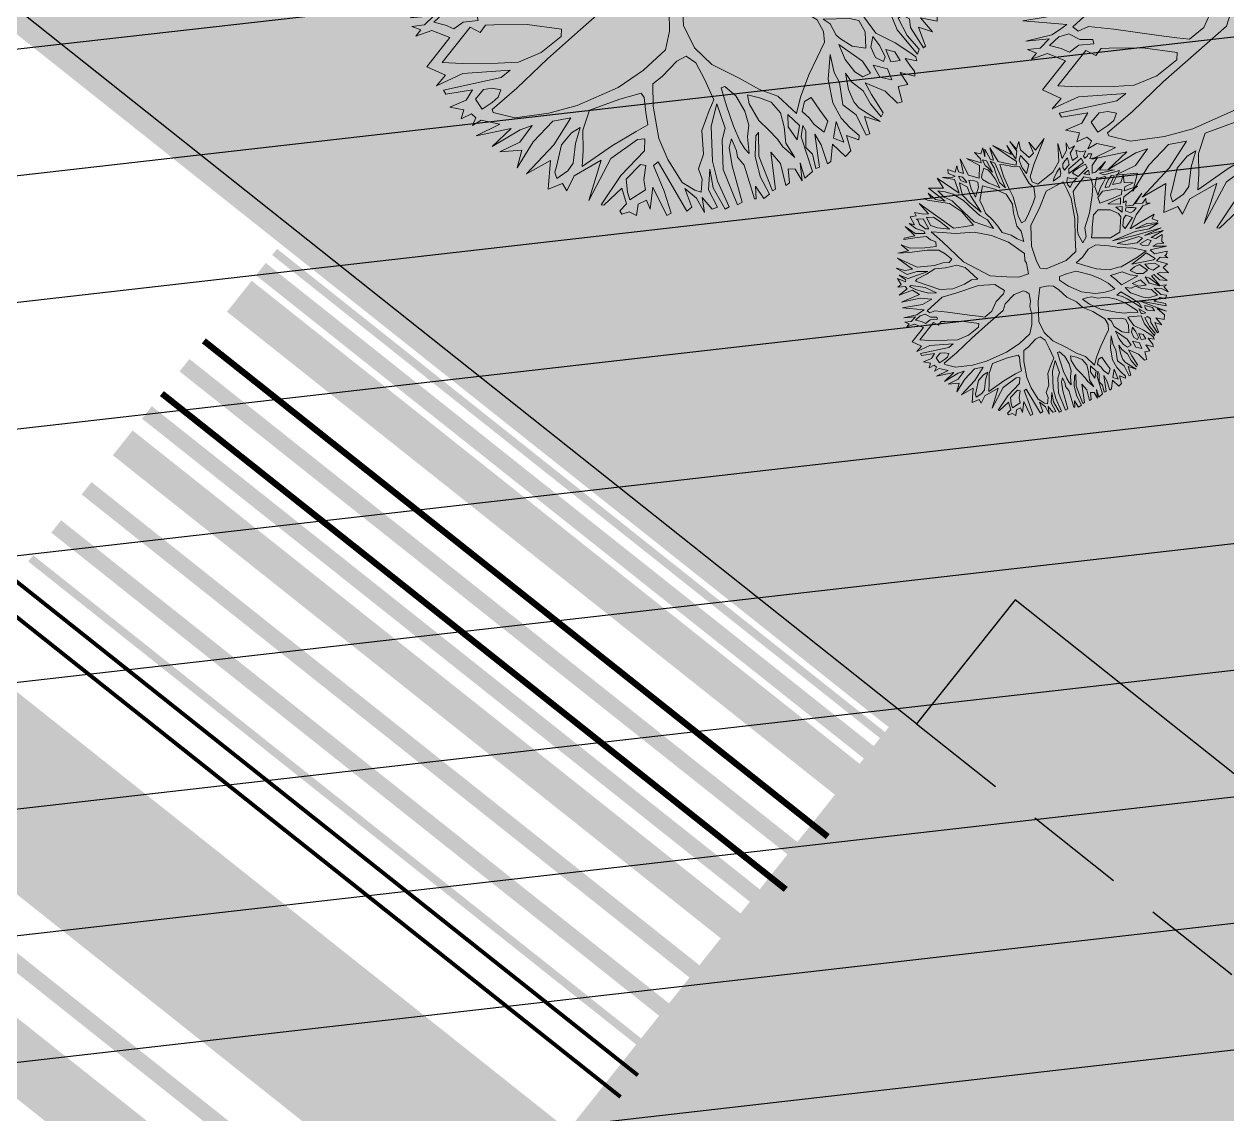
# Model space of a CAD drawing. Header units: metres. Extents: x -664657 to -643449, y -1076720 to -1062383.
# Drawn here: x -655979.08 to -655963.91, y -1069517.37 to -1069503.62 of the extents above; entities that cross this region are included whole.
import ezdxf

# ---------------------------------------------------------------- set-up
doc = ezdxf.new("R2010")
doc.units = ezdxf.units.M
doc.header["$LTSCALE"] = 0.1
doc.linetypes.add('DASHED', pattern=[19.05, 12.7, -6.35])
doc.layers.get('0').update_dxf_attribs({"color": 8, "lineweight": 9})
for name, color, linetype in [('AA_THER_srafy', 52, 'Continuous'), ('AA_THER_SRAFY KATASTR', 14, 'Continuous'), ('AA_THER_ZELEŇ', 53, 'Continuous'), ('AA_THER_čárkovaná', 5, 'DASHED'), ('silnice-šrafa', 253, 'Continuous'), ('Vlastníci', 20, 'Continuous'), ('zeleň-šrafa', 63, 'Continuous')]:
    doc.layers.add(name, color=color, linetype=linetype)
doc.layers.add('AA_THER_STAFAZ', color=252, linetype='Continuous', lineweight=0)

# ---------------------------------------------------------------- blocks, each defined once
blk = doc.blocks.new('A$C0C461CEA')
for p, q in [((0.3025, 0.7347), (0.3349, 0.855)), ((0.3349, 0.855), (0.3322, 0.7055)), ((0.4478, 0.7319), (0.3814, 0.832)), ((0.3814, 0.832), (0.4728, 0.7447)), ((0.4827, 0.7766), (0.4635, 0.8454)), ((0.4635, 0.8454), (0.5034, 0.8122)), ((0.5034, 0.8122), (0.5408, 0.8486)), ((0.5408, 0.8486), (0.5229, 0.7746)), ((0.5229, 0.7746), (0.5518, 0.8295)), ((0.5518, 0.8295), (0.5504, 0.7329)), ((0.1012, 0.7057), (0.0942, 0.804)), ((0.0942, 0.804), (0.1945, 0.61)), ((0.2144, 0.7254), (0.134, 0.7876)), ((0.134, 0.7876), (0.2123, 0.7506)), ((0.1909, 0.7948), (0.205, 0.8261)), ((0.231, 0.749), (0.1909, 0.7948)), ((0.205, 0.8261), (0.2475, 0.7785)), ((0.2475, 0.7785), (0.2831, 0.8185)), ((0.2831, 0.8185), (0.2728, 0.7662)), ((0.5715, 0.7163), (0.5915, 0.8197)), ((0.5915, 0.8197), (0.5994, 0.6895)), ((0.7321, 0.6194), (0.6233, 0.8242)), ((0.6233, 0.8242), (0.7212, 0.6907)), ((0.7734, 0.6912), (0.7622, 0.7895)), ((0.7622, 0.7895), (0.7798, 0.7081)), ((0.0625, 0.6063), (-0.0086, 0.7652)), ((-0.0086, 0.7652), (0.1012, 0.7057)), ((0.2123, 0.7506), (0.231, 0.749)), ((0.2563, 0.7342), (0.2799, 0.7134)), ((0.2567, 0.6946), (0.2563, 0.7342)), ((0.2728, 0.7662), (0.3025, 0.7347)), ((0.3982, 0.6414), (0.4478, 0.7319)), ((0.4728, 0.7447), (0.4827, 0.7766)), ((0.49, 0.7113), (0.4913, 0.7617)), ((0.4913, 0.7617), (0.5191, 0.7392)), ((0.5191, 0.7392), (0.5177, 0.6341)), ((0.5504, 0.7329), (0.5715, 0.7163)), ((0.7212, 0.6907), (0.7246, 0.7724)), ((0.7246, 0.7724), (0.7385, 0.6381)), ((0.7816, 0.7099), (0.8256, 0.7548)), ((0.8256, 0.7548), (0.807, 0.6874)), ((-0.1076, 0.5794), (-0.1357, 0.6884)), ((-0.1357, 0.6884), (-0.031, 0.4794)), ((-0.0624, 0.6807), (-0.0837, 0.7099)), ((-0.0837, 0.7099), (-0.0246, 0.6811)), ((-0.0246, 0.6811), (-0.0293, 0.7296)), ((-0.0293, 0.7296), (-0.001, 0.6561)), ((0.0489, 0.7094), (0.0997, 0.6739)), ((0.0706, 0.64), (0.0489, 0.7094)), ((0.1945, 0.61), (0.2144, 0.7254)), ((0.226, 0.6439), (0.2358, 0.6836)), ((0.2358, 0.6836), (0.2784, 0.6252)), ((0.2719, 0.6756), (0.2567, 0.6946)), ((0.2799, 0.7134), (0.2905, 0.6781)), ((0.3322, 0.7055), (0.3982, 0.6414)), ((0.4709, 0.6967), (0.4376, 0.6628)), ((0.4818, 0.6818), (0.4709, 0.6967)), ((0.5046, 0.682), (0.49, 0.7113)), ((0.5445, 0.7226), (0.5676, 0.6892)), ((0.5469, 0.6596), (0.5445, 0.7226)), ((0.5676, 0.6892), (0.5624, 0.6094)), ((0.5994, 0.6895), (0.6563, 0.6415)), ((0.7385, 0.6381), (0.7734, 0.6912)), ((0.7798, 0.7081), (0.7816, 0.7099)), ((0.807, 0.6874), (0.8397, 0.5995)), ((0.8882, 0.6125), (0.8974, 0.7111)), ((0.8974, 0.7111), (0.915, 0.6272)), ((-0.2045, 0.6103), (-0.2048, 0.6415)), ((-0.2048, 0.6415), (-0.1432, 0.5959)), ((0.0857, 0.5729), (-0.0624, 0.6807)), ((-0.001, 0.6561), (0.0625, 0.6063)), ((0.115, 0.5798), (0.0706, 0.64)), ((0.0997, 0.6739), (0.1481, 0.6263)), ((0.2116, 0.5808), (0.226, 0.6439)), ((0.2907, 0.6571), (0.2719, 0.6756)), ((0.2905, 0.6781), (0.2907, 0.6571)), ((0.2979, 0.5942), (0.3158, 0.6676)), ((0.3158, 0.6676), (0.3538, 0.6409)), ((0.3538, 0.6409), (0.3733, 0.6177)), ((0.4193, 0.6392), (0.4171, 0.6182)), ((0.4376, 0.6628), (0.4193, 0.6392)), ((0.4922, 0.6693), (0.4818, 0.6818)), ((0.5033, 0.634), (0.4922, 0.6693)), ((0.5177, 0.6341), (0.5046, 0.682)), ((0.5388, 0.6217), (0.5469, 0.6596)), ((0.5997, 0.6601), (0.5814, 0.5634)), ((0.6292, 0.6436), (0.5997, 0.6601)), ((0.6988, 0.5873), (0.6292, 0.6436)), ((0.6563, 0.6415), (0.7155, 0.5941)), ((0.7846, 0.6469), (0.7555, 0.6173)), ((0.8108, 0.5488), (0.7846, 0.6469)), ((1.0237, 0.6787), (0.847, 0.5299)), ((0.915, 0.6272), (1.0237, 0.6787)), ((-0.2502, 0.5529), (-0.2509, 0.6267)), ((-0.2509, 0.6267), (-0.2045, 0.6103)), ((-0.2145, 0.5868), (-0.1639, 0.5621)), ((-0.2083, 0.5701), (-0.2145, 0.5868)), ((-0.1432, 0.5959), (-0.1076, 0.5794)), ((0.1481, 0.6263), (0.1976, 0.5404)), ((0.2784, 0.6252), (0.2666, 0.5435)), ((0.2986, 0.5186), (0.2979, 0.5942)), ((0.3733, 0.6177), (0.3586, 0.578)), ((0.4171, 0.6182), (0.4494, 0.5681)), ((0.5123, 0.5753), (0.5033, 0.634)), ((0.5295, 0.531), (0.5388, 0.6217)), ((0.5624, 0.6094), (0.5511, 0.4706)), ((0.735, 0.5691), (0.6988, 0.5873)), ((0.7155, 0.5941), (0.7321, 0.6194)), ((0.7555, 0.6173), (0.7496, 0.55)), ((0.8397, 0.5995), (0.8882, 0.6125)), ((1.0385, 0.4544), (1.1026, 0.5894)), ((1.1026, 0.5894), (1.0744, 0.4649)), ((-0.2914, 0.4726), (-0.326, 0.5773)), ((-0.326, 0.5773), (-0.279, 0.4878)), ((-0.2559, 0.5216), (-0.2841, 0.5819)), ((-0.2841, 0.5819), (-0.2502, 0.5529)), ((-0.2122, 0.5364), (-0.2083, 0.5701)), ((-0.1639, 0.5621), (-0.163, 0.4697)), ((-0.1345, 0.5624), (-0.1379, 0.4867)), ((-0.1115, 0.544), (-0.1345, 0.5624)), ((-0.0838, 0.5359), (-0.1115, 0.544)), ((0.1413, 0.4667), (0.0857, 0.5729)), ((0.154, 0.4584), (0.115, 0.5798)), ((0.1976, 0.5404), (0.234, 0.4382)), ((0.2358, 0.4988), (0.2116, 0.5808)), ((0.2666, 0.5435), (0.2807, 0.3882)), ((0.3586, 0.578), (0.2986, 0.5186)), ((0.3923, 0.5717), (0.3176, 0.4768)), ((0.4686, 0.501), (0.3923, 0.5717)), ((0.4494, 0.5681), (0.4918, 0.5181)), ((0.5107, 0.4913), (0.5123, 0.5753)), ((0.5814, 0.5634), (0.5741, 0.4559)), ((0.7356, 0.5019), (0.735, 0.5691)), ((0.7496, 0.55), (0.7585, 0.4937)), ((0.7585, 0.4937), (0.8108, 0.5488)), ((1.137, 0.5058), (1.1659, 0.5624)), ((1.1659, 0.5624), (1.164, 0.5078)), ((-0.3858, 0.4867), (-0.3775, 0.497)), ((-0.3775, 0.497), (-0.2914, 0.4726)), ((-0.279, 0.4878), (-0.209, 0.4482)), ((-0.2074, 0.4717), (-0.2559, 0.5216)), ((-0.1865, 0.4803), (-0.2122, 0.5364)), ((-0.0496, 0.4708), (-0.0838, 0.5359)), ((0.2807, 0.3882), (0.2358, 0.4988)), ((0.5324, 0.4219), (0.4686, 0.501)), ((0.4918, 0.5181), (0.5107, 0.4913)), ((0.5511, 0.4706), (0.5295, 0.531)), ((0.7383, 0.4095), (0.7356, 0.5019)), ((0.847, 0.5299), (0.7715, 0.4536)), ((1.0744, 0.4649), (1.137, 0.5058)), ((1.2126, 0.5083), (1.1542, 0.4723)), ((1.164, 0.5078), (1.2126, 0.5083)), ((-0.3938, 0.3876), (-0.4239, 0.4587)), ((-0.4239, 0.4587), (-0.3723, 0.3986)), ((-0.2804, 0.4517), (-0.3858, 0.4867)), ((-0.2087, 0.4212), (-0.2804, 0.4517)), ((-0.209, 0.4482), (-0.2074, 0.4717)), ((-0.163, 0.4697), (-0.1865, 0.4803)), ((-0.1379, 0.4867), (-0.0955, 0.4433)), ((-0.0955, 0.4433), (-0.0133, 0.3853)), ((-0.0133, 0.3853), (-0.0496, 0.4708)), ((-0.031, 0.4794), (0.0185, 0.379)), ((0.1745, 0.3218), (0.1413, 0.4667)), ((0.1929, 0.3453), (0.154, 0.4584)), ((0.3176, 0.4768), (0.314, 0.4137)), ((0.5741, 0.4559), (0.5707, 0.3742)), ((0.7715, 0.4536), (0.7677, 0.4098)), ((0.955, 0.4008), (1.0385, 0.4544)), ((1.1166, 0.4468), (1.0849, 0.438)), ((1.1021, 0.3938), (1.1166, 0.4468)), ((1.1542, 0.4723), (1.1422, 0.4092)), ((1.1925, 0.4157), (1.2064, 0.4704)), ((1.2064, 0.4704), (1.2319, 0.4413)), ((1.2319, 0.4413), (1.2764, 0.4291)), ((-0.3936, 0.3708), (-0.4822, 0.412)), ((-0.4822, 0.412), (-0.3938, 0.3876)), ((-0.3723, 0.3986), (-0.265, 0.3469)), ((-0.1939, 0.3812), (-0.2087, 0.4212)), ((-0.1566, 0.4361), (-0.1135, 0.3214)), ((-0.0806, 0.3907), (-0.1566, 0.4361)), ((0.0124, 0.3328), (-0.0806, 0.3907)), ((0.234, 0.4382), (0.2581, 0.367)), ((0.314, 0.4137), (0.3085, 0.3633)), ((0.5399, 0.3235), (0.5324, 0.4219)), ((0.7598, 0.3635), (0.7383, 0.4095)), ((0.7677, 0.4098), (0.7999, 0.3699)), ((0.7999, 0.3699), (0.955, 0.4008)), ((1.0222, 0.4038), (0.9828, 0.3842)), ((1.0083, 0.3593), (1.0222, 0.4038)), ((1.0599, 0.421), (1.0457, 0.3957)), ((1.0457, 0.3957), (1.046, 0.3705)), ((1.046, 0.3705), (1.1021, 0.3938)), ((1.0849, 0.438), (1.0599, 0.421)), ((1.1422, 0.4092), (1.1925, 0.4157)), ((1.2156, 0.3931), (1.1509, 0.3775)), ((1.2159, 0.3529), (1.2156, 0.3931)), ((1.2764, 0.4291), (1.2389, 0.3993)), ((1.2389, 0.3993), (1.2391, 0.3783)), ((1.2661, 0.3828), (1.2809, 0.398)), ((1.2809, 0.398), (1.3081, 0.3832)), ((-0.4361, 0.2384), (-0.5029, 0.3764)), ((-0.5029, 0.3764), (-0.3965, 0.2346)), ((-0.2563, 0.32), (-0.3936, 0.3708)), ((-0.265, 0.3469), (-0.1764, 0.3123)), ((-0.1618, 0.3461), (-0.1939, 0.3812)), ((-0.1764, 0.3123), (-0.1618, 0.3461)), ((0.0185, 0.379), (0.0962, 0.3486)), ((0.0962, 0.3486), (0.1745, 0.3218)), ((0.2396, 0.2954), (0.1929, 0.3453)), ((0.2581, 0.367), (0.2965, 0.3085)), ((0.3085, 0.3633), (0.3345, 0.2855)), ((0.5707, 0.3742), (0.5505, 0.2834)), ((0.7311, 0.2894), (0.7598, 0.3635)), ((0.9429, 0.3545), (0.9221, 0.3356)), ((0.9221, 0.3356), (0.9916, 0.3423)), ((0.9828, 0.3842), (0.9429, 0.3545)), ((0.9916, 0.3423), (1.0083, 0.3593)), ((1.0838, 0.3642), (1.065, 0.3286)), ((1.065, 0.3286), (1.2159, 0.3529)), ((1.1509, 0.3775), (1.0838, 0.3642)), ((1.2391, 0.3783), (1.2661, 0.3828)), ((1.3081, 0.3832), (1.2747, 0.3577)), ((1.2747, 0.3577), (1.3361, 0.3355)), ((-0.4948, 0.221), (-0.5502, 0.3087)), ((-0.5502, 0.3087), (-0.4951, 0.2564)), ((-0.1737, 0.2746), (-0.2563, 0.32)), ((-0.1135, 0.3214), (-0.0399, 0.0946)), ((0.154, 0.2694), (0.0124, 0.3328)), ((0.3075, 0.2222), (0.2396, 0.2954)), ((0.2965, 0.3085), (0.3075, 0.2222)), ((0.513, 0.2579), (0.5399, 0.3235)), ((1.04, 0.305), (1.0192, 0.2796)), ((1.0654, 0.28), (1.04, 0.305)), ((1.1154, 0.3267), (1.0945, 0.3181)), ((1.0945, 0.3181), (1.1225, 0.2722)), ((1.1573, 0.3337), (1.1154, 0.3267)), ((1.1225, 0.2722), (1.2206, 0.3026)), ((1.2227, 0.332), (1.1573, 0.3337)), ((1.2206, 0.3026), (1.2227, 0.332)), ((1.2651, 0.2988), (1.2362, 0.2421)), ((1.3361, 0.3355), (1.2651, 0.2988)), ((-0.5263, 0.1871), (-0.5562, 0.2474)), ((-0.5562, 0.2474), (-0.5053, 0.1873)), ((-0.4951, 0.2564), (-0.4361, 0.2384)), ((-0.142, 0.2245), (-0.1737, 0.2746)), ((0.2659, 0.178), (0.154, 0.2694)), ((0.3345, 0.2855), (0.3477, 0.2208)), ((0.4846, 0.1484), (0.513, 0.2579)), ((0.5505, 0.2834), (0.5344, 0.2185)), ((0.6186, 0.1917), (0.6936, 0.2554)), ((0.6936, 0.2554), (0.7311, 0.2894)), ((0.8343, 0.2886), (0.726, 0.1969)), ((0.9921, 0.2901), (0.8343, 0.2886)), ((0.9904, 0.2187), (0.9921, 0.2901)), ((1.0192, 0.2796), (1.0135, 0.2501)), ((1.0135, 0.2501), (1.0222, 0.2232)), ((1.0222, 0.2232), (1.0573, 0.2506)), ((1.1606, 0.2474), (1.0537, 0.1959)), ((1.0573, 0.2506), (1.11, 0.2661)), ((1.11, 0.2661), (1.0654, 0.28)), ((1.2071, 0.21), (1.1606, 0.2474)), ((1.2209, 0.2774), (1.173, 0.2685)), ((1.173, 0.2685), (1.2086, 0.2394)), ((1.2086, 0.2394), (1.2209, 0.2774)), ((1.2633, 0.2358), (1.3787, 0.2747)), ((1.3787, 0.2747), (1.3011, 0.2361)), ((-0.5765, 0.1716), (-0.5831, 0.2286)), ((-0.5831, 0.2286), (-0.5363, 0.1744)), ((-0.4148, 0.205), (-0.4948, 0.221)), ((-0.3346, 0.1632), (-0.4148, 0.205)), ((-0.3965, 0.2346), (-0.2634, 0.1813)), ((-0.1137, 0.1593), (-0.142, 0.2245)), ((0.3477, 0.2208), (0.3543, 0.1597)), ((0.5344, 0.2185), (0.5332, 0.1548)), ((0.726, 0.1969), (0.5883, 0.099)), ((0.9852, 0.1382), (0.9904, 0.2187)), ((1.0537, 0.1959), (1.0286, 0.1813)), ((1.1927, 0.1511), (1.2071, 0.21)), ((1.2362, 0.2421), (1.2633, 0.2358)), ((1.4109, 0.1802), (1.2887, 0.2132)), ((1.2887, 0.2132), (1.3166, 0.1841)), ((1.3011, 0.2361), (1.4109, 0.1802)), ((-0.6119, 0.1653), (-0.5765, 0.1716)), ((-0.557, 0.1424), (-0.6119, 0.1653)), ((-0.5363, 0.1744), (-0.5263, 0.1871)), ((-0.5053, 0.1873), (-0.3346, 0.1632)), ((-0.4437, 0.1495), (-0.4604, 0.141)), ((-0.3531, 0.1486), (-0.4437, 0.1495)), ((-0.2733, 0.1554), (-0.3531, 0.1486)), ((-0.1914, 0.1208), (-0.2733, 0.1554)), ((-0.2634, 0.1813), (-0.1936, 0.167)), ((-0.1936, 0.167), (-0.1454, 0.1464)), ((-0.1454, 0.1464), (-0.1137, 0.1593)), ((0.3636, 0.065), (0.2659, 0.178)), ((0.3543, 0.1597), (0.4095, 0.1032)), ((0.4978, 0.0957), (0.4846, 0.1484)), ((0.5332, 0.1548), (0.5668, 0.1534)), ((0.5668, 0.1534), (0.6186, 0.1917)), ((1.0286, 0.1813), (0.99, 0.0777)), ((1.1496, 0.081), (1.1927, 0.1511)), ((1.2493, 0.1936), (1.2013, 0.1319)), ((1.268, 0.1788), (1.2493, 0.1936)), ((1.3143, 0.169), (1.268, 0.1788)), ((1.2769, 0.1285), (1.3187, 0.1583)), ((1.3187, 0.1583), (1.3143, 0.169)), ((1.3166, 0.1841), (1.4429, 0.1553)), ((1.3674, 0.1486), (1.3273, 0.1314)), ((1.4429, 0.1553), (1.3404, 0.0811)), ((1.3843, 0.1379), (1.3674, 0.1486)), ((-0.6346, 0.1014), (-0.5508, 0.1173)), ((-0.5187, 0.0858), (-0.6346, 0.1014)), ((-0.5508, 0.1173), (-0.557, 0.1424)), ((-0.5089, 0.1261), (-0.5257, 0.1259)), ((-0.5257, 0.1259), (-0.4916, 0.08)), ((-0.4158, 0.0574), (-0.5089, 0.1261)), ((-0.4604, 0.141), (-0.3179, -0.0131)), ((-0.0987, 0.0965), (-0.1914, 0.1208)), ((0.4095, 0.1032), (0.4394, 0.0531)), ((0.5883, 0.099), (0.5142, -0.053)), ((0.934, -0.0237), (0.9852, 0.1382)), ((1.2014, 0.1175), (1.1918, 0.0604)), ((1.1918, 0.0604), (1.2418, 0.1053)), ((1.2013, 0.1319), (1.2014, 0.1175)), ((1.2418, 0.1053), (1.2769, 0.1285)), ((1.2939, 0.1076), (1.2755, 0.0865)), ((1.3273, 0.1314), (1.2939, 0.1076)), ((1.305, 0.0765), (1.3843, 0.1379)), ((1.406, 0.0607), (1.4535, 0.1092)), ((1.4535, 0.1092), (1.4313, 0.0502)), ((-0.4845, 0.0297), (-0.5187, 0.0858)), ((-0.4916, 0.08), (-0.4534, 0.0384)), ((-0.3538, -0.026), (-0.4158, 0.0574)), ((-0.0496, 0.0483), (-0.0987, 0.0965)), ((-0.0399, 0.0946), (0.1007, -0.1098)), ((0.4347, -0.079), (0.3636, 0.065)), ((0.4394, 0.0531), (0.4758, 0.0097)), ((0.4758, 0.0097), (0.4978, 0.0957)), ((0.99, 0.0777), (0.9657, -0.0174)), ((1.0643, -0.035), (1.1496, 0.081)), ((1.2421, 0.0717), (1.1836, 0.0436)), ((1.2969, 0.0513), (1.2421, 0.0717)), ((1.2755, 0.0865), (1.305, 0.0765)), ((1.3474, 0.0368), (1.2969, 0.0513)), ((1.3404, 0.0811), (1.406, 0.0607)), ((1.4313, 0.0502), (1.4947, 0.013)), ((-0.4926, -0.0022), (-0.6442, 0.0407)), ((-0.6442, 0.0407), (-0.4845, 0.0297)), ((-0.4534, 0.0384), (-0.411, 0.0028)), ((-0.411, 0.0028), (-0.3538, -0.026)), ((-0.0003, -0.0856), (-0.0496, 0.0483)), ((1.1836, 0.0436), (1.1756, -0.0069)), ((1.3855, 0.0059), (1.3474, 0.0368)), ((1.3667, -0.0261), (1.3855, 0.0059)), ((1.4208, 0.0165), (1.3983, -0.0108)), ((1.4947, 0.013), (1.4208, 0.0165)), ((-0.5084, -0.1007), (-0.6588, -0.0038)), ((-0.6588, -0.0038), (-0.5005, -0.0569)), ((-0.4123, -0.0536), (-0.4926, -0.0022)), ((-0.3179, -0.0131), (-0.2208, -0.0601)), ((0.8639, -0.1588), (0.934, -0.0237)), ((0.9657, -0.0174), (0.9079, -0.1187)), ((0.9728, -0.1265), (1.0643, -0.035)), ((1.1382, -0.0469), (1.0838, -0.0666)), ((1.2245, -0.0947), (1.1382, -0.0469)), ((1.1756, -0.0069), (1.2766, -0.0203)), ((1.2306, -0.04), (1.3211, -0.0913)), ((1.2894, -0.0412), (1.2306, -0.04)), ((1.2766, -0.0203), (1.3667, -0.0261)), ((1.3459, -0.0473), (1.2894, -0.0412)), ((1.3211, -0.0913), (1.3459, -0.0473)), ((1.5137, -0.0288), (1.3735, -0.053)), ((1.3983, -0.0108), (1.5137, -0.0288)), ((-0.5989, -0.1184), (-0.6875, -0.0815)), ((-0.6875, -0.0815), (-0.5822, -0.1081)), ((-0.5005, -0.0569), (-0.4123, -0.0536)), ((-0.3298, -0.078), (-0.4915, -0.1198)), ((-0.2078, -0.1044), (-0.3298, -0.078)), ((-0.2208, -0.0601), (-0.1181, -0.0717)), ((-0.1181, -0.0717), (-0.0509, -0.0669)), ((-0.0509, -0.0669), (-0.0003, -0.0856)), ((0.4118, -0.132), (0.4347, -0.079)), ((0.5142, -0.053), (0.4921, -0.1816)), ((1.0838, -0.0666), (1.0258, -0.1512)), ((1.2713, -0.153), (1.2245, -0.0947)), ((1.3237, -0.1165), (1.2773, -0.0959)), ((1.2773, -0.0959), (1.3031, -0.1569)), ((1.3735, -0.053), (1.3463, -0.0935)), ((1.3463, -0.0935), (1.3739, -0.0908)), ((1.3739, -0.0908), (1.3533, -0.1288)), ((1.4098, -0.1475), (1.5185, -0.0936)), ((1.5185, -0.0936), (1.4308, -0.1449)), ((-0.7011, -0.1572), (-0.6718, -0.1443)), ((-0.6718, -0.1443), (-0.6973, -0.1152)), ((-0.6973, -0.1152), (-0.6491, -0.1339)), ((-0.6491, -0.1339), (-0.5989, -0.1184)), ((-0.561, -0.1289), (-0.6113, -0.142)), ((-0.6113, -0.142), (-0.5749, -0.1752)), ((-0.5822, -0.1081), (-0.5444, -0.1053)), ((-0.5189, -0.1369), (-0.561, -0.1289)), ((-0.5444, -0.1053), (-0.5084, -0.1007)), ((-0.4909, -0.1786), (-0.5189, -0.1369)), ((-0.4915, -0.1198), (-0.481, -0.1449)), ((-0.481, -0.1449), (-0.4348, -0.1486)), ((-0.0227, -0.1338), (-0.2078, -0.1044)), ((0.1015, -0.1896), (-0.0227, -0.1338)), ((0.1007, -0.1098), (0.2148, -0.1801)), ((0.412, -0.1572), (0.4118, -0.132)), ((0.9079, -0.1187), (0.8974, -0.1501)), ((0.9465, -0.1982), (0.9728, -0.1265)), ((1.3031, -0.1569), (1.3237, -0.1165)), ((1.3468, -0.1397), (1.3326, -0.1608)), ((1.3678, -0.1479), (1.3468, -0.1397)), ((1.3533, -0.1288), (1.4098, -0.1475)), ((1.4308, -0.1449), (1.4857, -0.1695)), ((-0.6338, -0.1674), (-0.7011, -0.1572)), ((-0.5828, -0.2275), (-0.6338, -0.1674)), ((-0.5749, -0.1752), (-0.5518, -0.2044)), ((-0.4444, -0.2033), (-0.4909, -0.1786)), ((-0.4348, -0.1486), (-0.3496, -0.2066)), ((0.1467, -0.2708), (0.1015, -0.1896)), ((0.2148, -0.1801), (0.3017, -0.2297)), ((0.3858, -0.2414), (0.412, -0.1572)), ((0.4921, -0.1816), (0.4927, -0.2464)), ((0.8145, -0.2625), (0.8639, -0.1588)), ((0.8974, -0.1501), (0.9006, -0.228)), ((1.0094, -0.1868), (0.9803, -0.2249)), ((1.0258, -0.1512), (1.0094, -0.1868)), ((1.2078, -0.294), (1.2758, -0.1866)), ((1.2758, -0.1866), (1.2713, -0.153)), ((1.3179, -0.1922), (1.2869, -0.2117)), ((1.3561, -0.2362), (1.3179, -0.1922)), ((1.3326, -0.1608), (1.3599, -0.1942)), ((1.3599, -0.1942), (1.3893, -0.1939)), ((1.3998, -0.1662), (1.3678, -0.1479)), ((1.3893, -0.1939), (1.4209, -0.1786)), ((1.4757, -0.1906), (1.3938, -0.2292)), ((1.4209, -0.1786), (1.3998, -0.1662)), ((1.5406, -0.2008), (1.4757, -0.1906)), ((1.4857, -0.1695), (1.5275, -0.1481)), ((1.5275, -0.1481), (1.511, -0.1843)), ((1.511, -0.1843), (1.5406, -0.2008)), ((-0.7209, -0.2876), (-0.5828, -0.2275)), ((-0.4904, -0.229), (-0.6577, -0.302)), ((-0.5518, -0.2044), (-0.5057, -0.1973)), ((-0.5057, -0.1973), (-0.4485, -0.2202)), ((-0.4648, -0.2665), (-0.4904, -0.229)), ((-0.4485, -0.2202), (-0.4444, -0.2033)), ((-0.3496, -0.2066), (-0.1997, -0.3144)), ((0.3017, -0.2297), (0.3858, -0.2414)), ((0.9006, -0.228), (0.9465, -0.1982)), ((0.9803, -0.2249), (1.1197, -0.2973)), ((1.2869, -0.2117), (1.2555, -0.26)), ((1.2624, -0.2875), (1.3561, -0.2362)), ((1.3938, -0.2292), (1.298, -0.3082)), ((-0.6698, -0.3543), (-0.7209, -0.2876)), ((-0.4314, -0.2512), (-0.4648, -0.2665)), ((-0.4018, -0.2659), (-0.4314, -0.2512)), ((-0.2812, -0.3278), (-0.4018, -0.2659)), ((0.0463, -0.318), (0.1277, -0.2902)), ((0.1277, -0.2902), (0.1467, -0.2708)), ((0.4927, -0.2464), (0.5332, -0.2736)), ((0.5332, -0.2736), (0.7097, -0.2905)), ((0.7097, -0.2905), (0.8145, -0.2625)), ((0.9138, -0.2951), (0.987, -0.292)), ((0.987, -0.292), (1.0758, -0.3499)), ((1.2555, -0.26), (1.2624, -0.2875)), ((-0.6577, -0.302), (-0.5883, -0.3434)), ((-0.167, -0.4107), (-0.2812, -0.3278)), ((-0.1997, -0.3144), (-0.1405, -0.3576)), ((-0.0246, -0.3715), (0.0463, -0.318)), ((0.2019, -0.3375), (0.1015, -0.3702)), ((0.2837, -0.3475), (0.2019, -0.3375)), ((0.7733, -0.3469), (0.8463, -0.3294)), ((0.8463, -0.3294), (0.9138, -0.2951)), ((1.1197, -0.2973), (1.2078, -0.294)), ((1.3218, -0.3457), (1.1218, -0.3285)), ((1.1218, -0.3285), (1.3137, -0.377)), ((1.298, -0.3082), (1.3885, -0.3007)), ((1.4393, -0.3338), (1.3342, -0.3288)), ((1.3342, -0.3288), (1.5213, -0.375)), ((1.3885, -0.3007), (1.5271, -0.2951)), ((1.5128, -0.3691), (1.4393, -0.3338)), ((1.5271, -0.2951), (1.4955, -0.3206)), ((1.4955, -0.3206), (1.5277, -0.3581)), ((-0.7224, -0.3741), (-0.6698, -0.3543)), ((-0.6047, -0.3813), (-0.7224, -0.3741)), ((-0.4293, -0.4594), (-0.6047, -0.3813)), ((-0.5883, -0.3434), (-0.4592, -0.4111)), ((-0.1405, -0.3576), (-0.0982, -0.3866)), ((-0.0982, -0.3866), (-0.0246, -0.3715)), ((0.1015, -0.3702), (0.0598, -0.4102)), ((0.3006, -0.3641), (0.2837, -0.3475)), ((0.2954, -0.4482), (0.3135, -0.3892)), ((0.3135, -0.3892), (0.3006, -0.3641)), ((0.4142, -0.3858), (0.348, -0.4812)), ((0.4816, -0.4043), (0.4142, -0.3858)), ((0.6014, -0.3822), (0.5867, -0.4075)), ((0.6603, -0.39), (0.6014, -0.3822)), ((0.7403, -0.406), (0.6603, -0.39)), ((0.8327, -0.4069), (0.7733, -0.3469)), ((1.0758, -0.3499), (1.1459, -0.4021)), ((1.1455, -0.3661), (1.3307, -0.3979)), ((1.2047, -0.4057), (1.1455, -0.3661)), ((1.3137, -0.377), (1.5259, -0.4212)), ((1.4355, -0.3824), (1.3218, -0.3457)), ((1.5213, -0.375), (1.4355, -0.3824)), ((1.5277, -0.3581), (1.5128, -0.3691)), ((-0.7051, -0.4219), (-0.7053, -0.4033)), ((-0.7053, -0.4033), (-0.4755, -0.4683)), ((-0.6016, -0.4569), (-0.7051, -0.4219)), ((-0.4592, -0.4111), (-0.3833, -0.4464)), ((-0.2842, -0.4556), (-0.1817, -0.436)), ((-0.1817, -0.436), (-0.167, -0.4107)), ((0.0598, -0.4102), (-0.0994, -0.4478)), ((0.5179, -0.4292), (0.4816, -0.4043)), ((0.5435, -0.4769), (0.5179, -0.4292)), ((0.5867, -0.4075), (0.6277, -0.4869)), ((0.7675, -0.431), (0.7403, -0.406)), ((0.8311, -0.4891), (0.7675, -0.431)), ((0.8963, -0.4693), (0.8327, -0.4069)), ((1.1459, -0.4021), (1.2473, -0.4617)), ((1.2933, -0.4384), (1.2047, -0.4057)), ((1.3495, -0.4229), (1.2933, -0.4384)), ((1.3307, -0.3979), (1.3495, -0.4229)), ((1.5259, -0.4212), (1.3746, -0.4124)), ((1.3746, -0.4124), (1.5304, -0.4487)), ((-0.6707, -0.5122), (-0.7148, -0.4766)), ((-0.7148, -0.4766), (-0.6433, -0.4825)), ((-0.6433, -0.4825), (-0.6016, -0.4569)), ((-0.5618, -0.4775), (-0.6078, -0.4966)), ((-0.5281, -0.4898), (-0.5618, -0.4775)), ((-0.4755, -0.4683), (-0.4293, -0.4594)), ((-0.3833, -0.4464), (-0.2842, -0.4556)), ((-0.0994, -0.4478), (-0.2736, -0.4891)), ((0.252, -0.5512), (0.2706, -0.4838)), ((0.2706, -0.4838), (0.2954, -0.4482)), ((0.348, -0.4812), (0.3091, -0.559)), ((0.5738, -0.5607), (0.5435, -0.4769)), ((0.6277, -0.4869), (0.6999, -0.5762)), ((0.9875, -0.5272), (0.8963, -0.4693)), ((1.2473, -0.4617), (1.3278, -0.5305)), ((1.3078, -0.4551), (1.3816, -0.4544)), ((1.323, -0.4777), (1.3078, -0.4551)), ((1.3671, -0.4983), (1.323, -0.4777)), ((1.4028, -0.4752), (1.3671, -0.4983)), ((1.3816, -0.4544), (1.4028, -0.4752)), ((1.5304, -0.4487), (1.4152, -0.4516)), ((1.4152, -0.4516), (1.4449, -0.4766)), ((1.4449, -0.4766), (1.5054, -0.4742)), ((1.5054, -0.4742), (1.4765, -0.5225)), ((-0.6974, -0.5394), (-0.6707, -0.5122)), ((-0.6078, -0.4966), (-0.6031, -0.5451)), ((-0.5546, -0.5404), (-0.5234, -0.5335)), ((-0.5002, -0.5123), (-0.5281, -0.4898)), ((-0.5234, -0.5335), (-0.5002, -0.5123)), ((-0.2736, -0.4891), (-0.4394, -0.5369)), ((0.8845, -0.5516), (0.8311, -0.4891)), ((1.0632, -0.5415), (0.9875, -0.5272)), ((1.3278, -0.5305), (1.2397, -0.5416)), ((1.4345, -0.5211), (1.3949, -0.5215)), ((1.3949, -0.5215), (1.492, -0.5751)), ((1.4851, -0.5434), (1.4345, -0.5211)), ((1.4765, -0.5225), (1.4851, -0.5434)), ((-0.6512, -0.5414), (-0.6974, -0.5394)), ((-0.6699, -0.5854), (-0.6426, -0.5641)), ((-0.628, -0.5832), (-0.6699, -0.5854)), ((-0.6426, -0.5641), (-0.6512, -0.5414)), ((-0.5687, -0.633), (-0.628, -0.5832)), ((-0.6031, -0.5451), (-0.5546, -0.5404)), ((-0.5693, -0.5658), (-0.571, -0.5784)), ((-0.571, -0.5784), (-0.5032, -0.6384)), ((-0.4394, -0.5369), (-0.5693, -0.5658)), ((0.2149, -0.623), (0.252, -0.5512)), ((0.3091, -0.559), (0.2762, -0.629)), ((0.6267, -0.6316), (0.5738, -0.5607)), ((0.6999, -0.5762), (0.793, -0.6425)), ((0.9272, -0.6184), (0.8845, -0.5516)), ((0.9729, -0.5718), (1.0721, -0.5894)), ((0.9968, -0.6219), (0.9729, -0.5718)), ((1.0843, -0.5497), (1.0632, -0.5415)), ((1.2397, -0.5416), (1.0843, -0.5497)), ((1.271, -0.5563), (1.1727, -0.5716)), ((1.1727, -0.5716), (1.3455, -0.6227)), ((1.3195, -0.545), (1.271, -0.5563)), ((1.3622, -0.6202), (1.3195, -0.545)), ((1.492, -0.5751), (1.3614, -0.5386)), ((1.3614, -0.5386), (1.3763, -0.5846)), ((1.3763, -0.5846), (1.4798, -0.613)), ((-0.5365, -0.6705), (-0.6755, -0.6298)), ((-0.6755, -0.6298), (-0.5687, -0.633)), ((0.1651, -0.6823), (0.2149, -0.623)), ((0.2762, -0.629), (0.273, -0.7298)), ((0.6483, -0.6967), (0.6267, -0.6316)), ((0.953, -0.683), (0.9272, -0.6184)), ((1.0184, -0.6805), (0.9968, -0.6219)), ((1.0721, -0.5894), (1.1188, -0.6418)), ((1.1353, -0.6098), (1.1814, -0.6009)), ((1.1694, -0.6581), (1.1353, -0.6098)), ((1.1814, -0.6009), (1.2277, -0.6029)), ((1.2277, -0.6029), (1.262, -0.674)), ((1.3392, -0.6522), (1.2656, -0.6211)), ((1.2656, -0.6211), (1.2787, -0.6696)), ((1.3455, -0.6227), (1.3622, -0.6202)), ((1.4043, -0.6306), (1.3642, -0.6412)), ((1.4569, -0.6637), (1.4043, -0.6306)), ((1.4798, -0.613), (1.4608, -0.6342)), ((-0.6394, -0.6985), (-0.5365, -0.6705)), ((-0.5032, -0.6384), (-0.3725, -0.6875)), ((0.0478, -0.7128), (0.1651, -0.6823)), ((0.6795, -0.6352), (0.7095, -0.698)), ((0.7234, -0.6414), (0.6795, -0.6352)), ((0.7553, -0.6537), (0.7234, -0.6414)), ((0.7934, -0.6869), (0.7553, -0.6537)), ((0.793, -0.6425), (0.8605, -0.6695)), ((0.8605, -0.6695), (0.9194, -0.6833)), ((1.0874, -0.6799), (1.0184, -0.6805)), ((1.1714, -0.679), (1.0874, -0.6799)), ((1.1188, -0.6418), (1.1714, -0.679)), ((1.2176, -0.6828), (1.1694, -0.6581)), ((1.262, -0.674), (1.2176, -0.6828)), ((1.2787, -0.6696), (1.3042, -0.6964)), ((1.3671, -0.6897), (1.3392, -0.6522)), ((1.3642, -0.6412), (1.4321, -0.7059)), ((1.4608, -0.6342), (1.444, -0.6362)), ((1.444, -0.6362), (1.4569, -0.6637)), ((-0.5069, -0.6912), (-0.6394, -0.6985)), ((-0.5317, -0.7353), (-0.4564, -0.6991)), ((-0.4564, -0.6991), (-0.5069, -0.6912)), ((-0.374, -0.7235), (-0.4834, -0.76)), ((-0.3023, -0.7456), (-0.374, -0.7235)), ((-0.3725, -0.6875), (-0.2564, -0.714)), ((-0.2564, -0.714), (-0.0757, -0.7266)), ((-0.0757, -0.7266), (0.0478, -0.7128)), ((0.273, -0.7298), (0.3033, -0.8237)), ((0.706, -0.7652), (0.6483, -0.6967)), ((0.7095, -0.698), (0.7709, -0.7754)), ((0.8609, -0.7133), (0.7934, -0.6869)), ((0.9226, -0.7655), (0.8609, -0.7133)), ((0.9194, -0.6833), (0.953, -0.683)), ((0.9433, -0.7377), (0.9871, -0.7289)), ((0.9871, -0.7289), (1.0255, -0.7957)), ((1.0331, -0.7158), (1.0529, -0.7744)), ((1.0778, -0.743), (1.0331, -0.7158)), ((1.0985, -0.7134), (1.1742, -0.7168)), ((1.1386, -0.7592), (1.0985, -0.7134)), ((1.1742, -0.7168), (1.1934, -0.7796)), ((1.2204, -0.7164), (1.2251, -0.7751)), ((1.2458, -0.7413), (1.2204, -0.7164)), ((1.2919, -0.7301), (1.2685, -0.7327)), ((1.3135, -0.7911), (1.2919, -0.7301)), ((1.3042, -0.6964), (1.3671, -0.6897)), ((1.4321, -0.7059), (1.386, -0.7148)), ((1.386, -0.7148), (1.4058, -0.7752)), ((-0.5398, -0.7671), (-0.6223, -0.7319)), ((-0.6223, -0.7319), (-0.5317, -0.7353)), ((-0.4834, -0.76), (-0.5896, -0.8222)), ((-0.5896, -0.8222), (-0.5398, -0.7671)), ((-0.4157, -0.8097), (-0.3023, -0.7456)), ((-0.2207, -0.7532), (-0.2831, -0.8126)), ((-0.0921, -0.7712), (-0.2207, -0.7532)), ((-0.0037, -0.7913), (-0.0921, -0.7712)), ((0.055, -0.7799), (0.0138, -0.8602)), ((0.103, -0.7711), (0.055, -0.7799)), ((0.1849, -0.7451), (0.103, -0.7711)), ((0.2269, -0.7447), (0.1849, -0.7451)), ((0.2501, -0.7864), (0.2269, -0.7447)), ((0.7657, -0.8636), (0.706, -0.7652)), ((0.7709, -0.7754), (0.8731, -0.8602)), ((0.9754, -0.8256), (0.9226, -0.7655)), ((0.979, -0.7691), (0.9433, -0.7377)), ((1.0046, -0.8043), (0.979, -0.7691)), ((1.0529, -0.7744), (1.1269, -0.8559)), ((1.1114, -0.7444), (1.0778, -0.743)), ((1.1514, -0.7861), (1.1114, -0.7444)), ((1.1934, -0.7796), (1.1386, -0.7592)), ((1.2251, -0.7751), (1.2887, -0.8351)), ((1.2691, -0.7915), (1.2458, -0.7413)), ((1.2685, -0.7327), (1.2929, -0.8333)), ((1.3508, -0.7403), (1.3214, -0.7364)), ((1.3214, -0.7364), (1.366, -0.826)), ((1.4058, -0.7752), (1.3508, -0.7403)), ((-0.5682, -0.8616), (-0.4157, -0.8097)), ((-0.388, -0.8245), (-0.4461, -0.8922)), ((-0.3294, -0.8005), (-0.388, -0.8245)), ((-0.335, -0.8467), (-0.2874, -0.7983)), ((-0.2874, -0.7983), (-0.3294, -0.8005)), ((-0.2831, -0.8126), (-0.322, -0.8868)), ((-0.0239, -0.8689), (-0.0017, -0.8123)), ((-0.0017, -0.8123), (-0.0037, -0.7913)), ((0.2491, -0.8621), (0.2501, -0.7864)), ((0.3033, -0.8237), (0.3757, -0.9238)), ((1.031, -0.9282), (0.9754, -0.8256)), ((1.0454, -0.8693), (1.0046, -0.8043)), ((1.0255, -0.7957), (1.0511, -0.8398)), ((1.2173, -0.8298), (1.1514, -0.7861)), ((1.2887, -0.8351), (1.2691, -0.7915)), ((1.366, -0.826), (1.3135, -0.7911)), ((-0.4573, -0.8587), (-0.5682, -0.8616)), ((-0.5193, -0.9578), (-0.4573, -0.8587)), ((-0.3811, -0.9126), (-0.335, -0.8467)), ((-0.0402, -0.9177), (-0.0239, -0.8689)), ((0.0138, -0.8602), (-0.027, -0.9866)), ((0.2433, -0.9527), (0.2491, -0.8621)), ((0.7663, -0.9182), (0.7657, -0.8636)), ((0.7886, -0.8736), (0.8839, -0.9213)), ((0.8039, -0.9029), (0.7886, -0.8736)), ((0.8731, -0.8602), (0.9323, -0.8998)), ((1.0754, -0.9254), (1.0454, -0.8693)), ((1.0511, -0.8398), (1.075, -0.8816)), ((1.2586, -1.0058), (1.085, -0.8647)), ((1.085, -0.8647), (1.2422, -1.0456)), ((1.1269, -0.8559), (1.1631, -0.8784)), ((1.2389, -0.8968), (1.2173, -0.8298)), ((1.2932, -0.8627), (1.2401, -0.8314)), ((1.2401, -0.8314), (1.2642, -0.9026)), ((1.2929, -0.8333), (1.3453, -0.8556)), ((1.3273, -0.9128), (1.2932, -0.8627)), ((1.3453, -0.8556), (1.3183, -0.8558)), ((1.3183, -0.8558), (1.3273, -0.9128)), ((-0.4628, -0.9092), (-0.4691, -0.9363)), ((-0.4461, -0.8922), (-0.4628, -0.9092)), ((-0.4146, -0.9297), (-0.3811, -0.9126)), ((-0.322, -0.8868), (-0.355, -0.9418)), ((-0.355, -0.9418), (-0.2064, -0.9235)), ((-0.2064, -0.9235), (-0.0948, -0.9182)), ((-0.0948, -0.9182), (-0.0402, -0.9177)), ((0.2917, -0.9247), (0.2774, -0.9986)), ((0.3085, -0.9269), (0.2917, -0.9247)), ((0.3757, -0.9238), (0.4269, -1.0031)), ((0.7499, -0.958), (0.7663, -0.9182)), ((0.8044, -0.9557), (0.8039, -0.9029)), ((0.8839, -0.9213), (0.9136, -0.9462)), ((0.9323, -0.8998), (0.9805, -0.9161)), ((0.9805, -0.9161), (1.0294, -0.9451)), ((1.0501, -0.9215), (1.0861, -0.9799)), ((1.0506, -0.9701), (1.0501, -0.9215)), ((1.075, -0.8816), (1.0754, -0.9254)), ((1.0983, -0.9402), (1.1065, -0.9209)), ((1.1065, -0.9209), (1.1556, -0.9648)), ((1.1631, -0.8784), (1.2389, -0.8968)), ((1.2494, -0.9219), (1.1888, -0.9243)), ((1.1888, -0.9243), (1.265, -0.9866)), ((1.2815, -0.9528), (1.2494, -0.9219)), ((1.2642, -0.9026), (1.3023, -0.9298)), ((-0.458, -0.9638), (-0.5193, -0.9578)), ((-0.4691, -0.9363), (-0.4146, -0.9297)), ((-0.4559, -0.9991), (-0.458, -0.9638)), ((-0.4017, -0.959), (-0.4559, -0.9991)), ((-0.2751, -0.9554), (-0.4017, -0.959)), ((-0.3963, -1.0748), (-0.2751, -0.9554)), ((-0.2372, -0.9676), (-0.3963, -1.0748)), ((-0.1053, -0.9495), (-0.2372, -0.9676)), ((-0.0776, -0.9619), (-0.1053, -0.9495)), ((-0.1024, -1.0041), (-0.0776, -0.9619)), ((0.2459, -0.9737), (0.1836, -1.0433)), ((0.2058, -0.9825), (0.2433, -0.9527)), ((0.2302, -1.0771), (0.2459, -0.9737)), ((0.33, -0.9813), (0.3085, -0.9269)), ((0.6932, -0.9987), (0.7499, -0.958)), ((0.813, -0.9766), (0.8044, -0.9557)), ((0.9136, -0.9462), (0.9141, -0.9984)), ((0.9495, -0.9416), (0.9387, -0.9417)), ((0.9387, -0.9417), (0.9503, -1.0232)), ((1.0399, -0.9804), (0.9495, -0.9416)), ((1.0294, -0.9451), (1.031, -0.9282)), ((1.0861, -0.9799), (1.0506, -0.9701)), ((1.1052, -0.9629), (1.0983, -0.9402)), ((1.1559, -0.996), (1.1052, -0.9629)), ((1.1556, -0.9648), (1.1559, -0.996)), ((1.3023, -0.9298), (1.2815, -0.9528)), ((-0.2346, -1.0474), (-0.1024, -1.0041)), ((-0.027, -0.9866), (-0.0345, -1.0796)), ((0.1416, -1.0395), (0.2058, -0.9825)), ((0.2774, -0.9986), (0.2638, -1.0851)), ((0.3325, -1.0527), (0.33, -0.9813)), ((0.374, -0.9995), (0.3618, -1.0356)), ((0.4103, -1.0327), (0.374, -0.9995)), ((0.4269, -1.0031), (0.4796, -1.062)), ((0.6307, -1.0456), (0.6932, -0.9987)), ((0.7462, -1.0126), (0.6924, -1.0978)), ((0.7259, -1.0848), (0.7462, -1.0126)), ((0.7926, -1.0314), (0.7964, -0.9935)), ((0.7964, -0.9935), (0.8496, -1.098)), ((0.8405, -1.0243), (0.813, -0.9766)), ((0.9141, -0.9984), (0.8853, -1.0581)), ((0.9503, -1.0232), (1.0014, -1.0948)), ((1.0322, -1.0525), (1.0399, -0.9804)), ((1.0594, -1.012), (1.0578, -1.0918)), ((1.0804, -1.0094), (1.0594, -1.012)), ((1.0975, -1.0368), (1.0804, -1.0094)), ((1.2422, -1.0456), (1.1852, -0.9916)), ((1.1852, -0.9916), (1.2129, -1.0633)), ((1.265, -0.9866), (1.2586, -1.0058)), ((-0.36, -1.114), (-0.2346, -1.0474)), ((-0.2218, -1.0707), (-0.2423, -1.1195)), ((-0.1422, -1.0447), (-0.2218, -1.0707)), ((-0.1602, -1.1061), (-0.1253, -1.0589)), ((-0.1253, -1.0589), (-0.1422, -1.0447)), ((-0.0748, -1.0692), (-0.0975, -1.0737)), ((-0.0659, -1.3002), (-0.0748, -1.0692)), ((0.1022, -1.1287), (0.1416, -1.0395)), ((0.1836, -1.0433), (0.1219, -1.1705)), ((0.3205, -1.1116), (0.3325, -1.0527)), ((0.3618, -1.0356), (0.3649, -1.1136)), ((0.4443, -1.0708), (0.4103, -1.0327)), ((0.4575, -1.1271), (0.4443, -1.0708)), ((0.4796, -1.062), (0.5124, -1.1601)), ((0.5581, -1.1093), (0.6307, -1.0456)), ((0.7904, -1.059), (0.7926, -1.0314)), ((0.8019, -1.1219), (0.7904, -1.059)), ((0.8853, -1.0581), (0.8405, -1.0243)), ((0.9026, -1.1101), (0.9063, -1.0639)), ((0.9063, -1.0639), (0.9336, -1.03)), ((0.9336, -1.03), (0.94, -1.0762)), ((1.0586, -1.1782), (1.0322, -1.0525)), ((1.0852, -1.0687), (1.0975, -1.0368)), ((1.0921, -1.1671), (1.0852, -1.0687)), ((1.1923, -1.0971), (1.1396, -1.0532)), ((1.1396, -1.0532), (1.1548, -1.1269)), ((1.2129, -1.0633), (1.1923, -1.0971)), ((-0.3515, -1.1205), (-0.36, -1.114)), ((-0.2551, -1.0944), (-0.3515, -1.1205)), ((-0.2671, -1.1593), (-0.2551, -1.0944)), ((-0.2423, -1.1195), (-0.248, -1.1507)), ((-0.1724, -1.1458), (-0.1602, -1.1061)), ((-0.0975, -1.0737), (-0.109, -1.1854)), ((-0.0345, -1.0796), (-0.0274, -1.1888)), ((0.1433, -1.2207), (0.1969, -1.1128)), ((0.1969, -1.1128), (0.2302, -1.0771)), ((0.2638, -1.0851), (0.2579, -1.15)), ((0.2939, -1.1497), (0.3205, -1.1116)), ((0.3649, -1.1136), (0.3822, -1.1656)), ((0.5124, -1.1601), (0.5581, -1.1093)), ((0.6924, -1.0978), (0.6639, -1.1905)), ((0.7263, -1.131), (0.7259, -1.0848)), ((0.7657, -1.1097), (0.7454, -1.1729)), ((0.7703, -1.1516), (0.7657, -1.1097)), ((0.8496, -1.098), (0.8544, -1.1568)), ((0.9238, -1.1393), (0.9026, -1.1101)), ((0.94, -1.0762), (0.9387, -1.1266)), ((0.9492, -1.1541), (0.9553, -1.1012)), ((0.9553, -1.1012), (0.9825, -1.1261)), ((1.0014, -1.0948), (1.0356, -1.1574)), ((1.0578, -1.0918), (1.0753, -1.163)), ((1.1147, -1.0829), (1.1029, -1.1652)), ((1.1548, -1.1269), (1.1147, -1.0829)), ((-0.3048, -1.1723), (-0.2671, -1.1593)), ((-0.248, -1.1507), (-0.1724, -1.1458)), ((-0.1412, -1.1497), (-0.1927, -1.224)), ((-0.1459, -1.2782), (-0.1412, -1.1497)), ((0.0564, -1.1712), (0.1022, -1.1287)), ((0.1219, -1.1705), (0.1016, -1.2523)), ((0.2075, -1.1529), (0.183, -1.2245)), ((0.2324, -1.1275), (0.2075, -1.1529)), ((0.227, -1.1797), (0.2324, -1.1275)), ((0.2579, -1.15), (0.2606, -1.1878)), ((0.2669, -1.2129), (0.2939, -1.1497)), ((0.3252, -1.162), (0.2839, -1.2338)), ((0.2966, -1.2402), (0.3401, -1.1558)), ((0.3401, -1.1558), (0.3252, -1.162)), ((0.3822, -1.1656), (0.3953, -1.2159)), ((0.443, -1.1842), (0.4575, -1.1271)), ((0.4805, -1.1478), (0.4581, -1.1925)), ((0.5003, -1.2089), (0.4805, -1.1478)), ((0.5643, -1.1326), (0.5376, -1.1641)), ((0.5376, -1.1641), (0.5506, -1.2)), ((0.5961, -1.1299), (0.5643, -1.1326)), ((0.6027, -1.1929), (0.5961, -1.1299)), ((0.6954, -1.2172), (0.7263, -1.131)), ((0.7943, -1.206), (0.7703, -1.1516)), ((0.8208, -1.1553), (0.8019, -1.1219)), ((0.8544, -1.1568), (0.8208, -1.1553)), ((0.88, -1.1337), (0.8805, -1.1883)), ((0.9242, -1.1729), (0.88, -1.1337)), ((0.9387, -1.1266), (0.9238, -1.1393)), ((0.9853, -1.1681), (0.9492, -1.1541)), ((0.9825, -1.1261), (0.9853, -1.1681)), ((1.0445, -1.2012), (1.0064, -1.1703)), ((1.0064, -1.1703), (1.0109, -1.2081)), ((1.0356, -1.1574), (1.0485, -1.1843)), ((1.0753, -1.163), (1.0586, -1.1782)), ((1.1029, -1.1652), (1.0921, -1.1671)), ((-0.3046, -1.1873), (-0.3048, -1.1723)), ((-0.2728, -1.193), (-0.3046, -1.1873)), ((-0.2539, -1.2204), (-0.2728, -1.193)), ((-0.2267, -1.1823), (-0.2539, -1.2204)), ((-0.1889, -1.1838), (-0.2267, -1.1823)), ((-0.1927, -1.224), (-0.1889, -1.1838)), ((-0.109, -1.1854), (-0.1249, -1.278)), ((-0.0289, -1.2158), (-0.0407, -1.2957)), ((-0.0056, -1.2726), (-0.0289, -1.2158)), ((-0.0274, -1.1888), (0.0025, -1.2407)), ((0.0219, -1.2597), (0.0509, -1.215)), ((0.0509, -1.215), (0.0564, -1.1712)), ((0.0969, -1.1936), (0.0532, -1.2654)), ((0.0724, -1.2676), (0.0969, -1.1936)), ((0.2188, -1.2032), (0.227, -1.1797)), ((0.2276, -1.2451), (0.2188, -1.2032)), ((0.2606, -1.1878), (0.2669, -1.2129)), ((0.3953, -1.2159), (0.3999, -1.2536)), ((0.4184, -1.2451), (0.443, -1.1842)), ((0.4581, -1.1925), (0.4647, -1.2554)), ((0.4647, -1.2554), (0.5003, -1.2089)), ((0.5129, -1.2147), (0.4857, -1.2528)), ((0.5132, -1.2399), (0.5129, -1.2147)), ((0.5506, -1.2), (0.5551, -1.2335)), ((0.6099, -1.2474), (0.6027, -1.1929)), ((0.6639, -1.1905), (0.6646, -1.2619)), ((0.7236, -1.2781), (0.6954, -1.2172)), ((0.7454, -1.1729), (0.7399, -1.2275)), ((0.7967, -1.2666), (0.7943, -1.206)), ((0.8727, -1.249), (0.8168, -1.1806)), ((0.8168, -1.1806), (0.8174, -1.2352)), ((0.8805, -1.1883), (0.9186, -1.2216)), ((0.9186, -1.2216), (0.9242, -1.1729)), ((1.0072, -1.2519), (0.9623, -1.2104)), ((0.9623, -1.2104), (0.9671, -1.2691)), ((1.0109, -1.2081), (1.0154, -1.2332)), ((1.0485, -1.1843), (1.0445, -1.2012)), ((0.0025, -1.2407), (0.0219, -1.2597)), ((0.0532, -1.2654), (0.0521, -1.3452)), ((0.0752, -1.366), (0.0724, -1.2676)), ((0.1016, -1.2523), (0.0944, -1.3658)), ((0.128, -1.3739), (0.1433, -1.2207)), ((0.183, -1.2245), (0.149, -1.3737)), ((0.2173, -1.2998), (0.2276, -1.2451)), ((0.2839, -1.2338), (0.2637, -1.3162)), ((0.2794, -1.3916), (0.2966, -1.2402)), ((0.3471, -1.25), (0.2938, -1.3915)), ((0.3602, -1.3086), (0.3471, -1.25)), ((0.3999, -1.2536), (0.4085, -1.2746)), ((0.4233, -1.3146), (0.4184, -1.2451)), ((0.4857, -1.2528), (0.4601, -1.3983)), ((0.4819, -1.299), (0.5132, -1.2399)), ((0.5551, -1.2335), (0.5766, -1.2795)), ((0.5766, -1.2795), (0.6099, -1.2474)), ((0.598, -1.3189), (0.6394, -1.2639)), ((0.6394, -1.2639), (0.6277, -1.3522)), ((0.6646, -1.2619), (0.6777, -1.3139)), ((0.7399, -1.2275), (0.7462, -1.2587)), ((0.7462, -1.2587), (0.7975, -1.3488)), ((0.8099, -1.3337), (0.7967, -1.2666)), ((0.8174, -1.2352), (0.8248, -1.3233)), ((0.8944, -1.316), (0.8727, -1.249)), ((0.9292, -1.2569), (0.913, -1.32)), ((0.9671, -1.2691), (0.9292, -1.2569)), ((1.0154, -1.2332), (1.0072, -1.2519)), ((-0.1249, -1.278), (-0.1459, -1.2782)), ((-0.0407, -1.2957), (-0.0659, -1.3002)), ((-0.0049, -1.3398), (-0.0056, -1.2726)), ((0.0155, -1.2808), (-0.0049, -1.3398)), ((0.0287, -1.3413), (0.0155, -1.2808)), ((0.1996, -1.3858), (0.2173, -1.2998)), ((0.2637, -1.3162), (0.2627, -1.3978)), ((0.3383, -1.3971), (0.3602, -1.3086)), ((0.4085, -1.2746), (0.4233, -1.3146)), ((0.4931, -1.3367), (0.4819, -1.299)), ((0.5387, -1.2691), (0.4937, -1.3955)), ((0.541, -1.3195), (0.5387, -1.2691)), ((0.6777, -1.3139), (0.695, -1.3582)), ((0.7203, -1.3705), (0.7236, -1.2781)), ((0.7508, -1.3006), (0.7371, -1.3722)), ((0.7975, -1.3488), (0.7508, -1.3006)), ((0.913, -1.32), (0.8944, -1.316)), ((0.0521, -1.3452), (0.0287, -1.3413)), ((0.2285, -1.3417), (0.2056, -1.3881)), ((0.2333, -1.4023), (0.2285, -1.3417)), ((0.3774, -1.3421), (0.3551, -1.3951)), ((0.4027, -1.3568), (0.3774, -1.3421)), ((0.4056, -1.4114), (0.4027, -1.3568)), ((0.432, -1.3439), (0.4056, -1.4114)), ((0.42, -1.4071), (0.432, -1.3439)), ((0.4769, -1.3939), (0.4931, -1.3367)), ((0.5273, -1.3994), (0.541, -1.3195)), ((0.5831, -1.3383), (0.5441, -1.3975)), ((0.6072, -1.407), (0.5831, -1.3383)), ((0.6277, -1.3522), (0.598, -1.3189)), ((0.6503, -1.3334), (0.6365, -1.3965)), ((0.6867, -1.3727), (0.6503, -1.3334)), ((0.695, -1.3582), (0.6867, -1.3727)), ((0.8248, -1.3233), (0.8099, -1.3337)), ((0.0944, -1.3658), (0.0752, -1.366)), ((0.149, -1.3737), (0.128, -1.3739)), ((0.2056, -1.3881), (0.1996, -1.3858)), ((0.2627, -1.3978), (0.2333, -1.4023)), ((0.2938, -1.3915), (0.2794, -1.3916)), ((0.3551, -1.3951), (0.3383, -1.3971)), ((0.4601, -1.3983), (0.42, -1.4071)), ((0.4937, -1.3955), (0.4769, -1.3939)), ((0.5441, -1.3975), (0.5273, -1.3994)), ((0.6365, -1.3965), (0.6072, -1.407)), ((0.7371, -1.3722), (0.7203, -1.3705))]:
    blk.add_line(p, q)

msp = doc.modelspace()

# ---------------------------------------------------------------- hatches: boundary and pattern name
at = {"layer": 'AA_THER_srafy'}
h = msp.add_hatch(color=31, dxfattribs=at)
h.dxf.hatch_style = 1
h.paths.add_polyline_path([(-655980.671, -1069499.681), (-656011.981, -1069474.787), (-656019.449, -1069484.18), (-655988.139, -1069509.073)])
h.paths.add_polyline_path([(-656007.169, -1069516.939), (-656014.637, -1069526.332), (-656003.679, -1069535.045), (-655996.211, -1069525.652)], flags=17)
h.paths.add_polyline_path([(-656038.119, -1069507.662), (-656024.03, -1069518.864), (-656016.562, -1069509.471), (-656030.651, -1069498.269)])
h.paths.add_polyline_path([(-656024.197, -1069583.347), (-655966.582, -1069510.883), (-655957.189, -1069518.351), (-656013.302, -1069588.927)])
at = {"layer": 'Vlastníci'}
h = msp.add_hatch(dxfattribs=at)
h.set_pattern_fill('ANSI31', color=4, scale=0.5, style=0)
h.set_pattern_definition([(6.5127, (-656030.26, -1069498.5804), (-0.180059, 1.577256), [])])
h.paths.add_polyline_path([(-656094.438, -1069560.125), (-656065.5, -1069577.75), (-656092.875, -1069612), (-656120.75, -1069590.25), (-656120.188, -1069589.5), (-656119.438, -1069588.593)])
h.paths.add_polyline_path([(-656022.062, -1069600), (-656063.313, -1069578.875), (-656000.812, -1069500), (-655999.562, -1069500), (-655984.5, -1069481.125), (-655960.188, -1069500), (-655958.125, -1069500), (-655948.68, -1069507.704)])
at = {"layer": 'zeleň-šrafa'}
h = msp.add_hatch(color=256, dxfattribs=at)
h.paths.add_polyline_path([(-656033.562, -1069451.979), (-656041.438, -1069445.5), (-656037.188, -1069440), (-656021.11, -1069452.456), (-656020.68, -1069482.515), (-656049.943, -1069519.319), (-656076.929, -1069529.284), (-656070.906, -1069491.75), (-656066.912, -1069494.592), (-656057.654, -1069501.937), (-656024.75, -1069459.229)])
h.paths.add_polyline_path([(-656113.809, -1069542.903), (-656079.082, -1069530.08), (-656072.721, -1069490.435), (-656072.795, -1069490.529), (-656113.809, -1069542.903), (-656113.814, -1069542.91)])
h.paths.add_polyline_path([(-655992.647, -1069490.159), (-655960.188, -1069500), (-655958.754, -1069517.106), (-655966.582, -1069510.883), (-655967.827, -1069512.448), (-655981.916, -1069501.246), (-655980.671, -1069499.681)])
h.paths.add_polyline_path([(-656019.087, -1069454.023), (-656018.869, -1069469.311), (-656011.981, -1069474.787), (-655996.896, -1069486.781), (-655964.604, -1069496.571), (-655988.188, -1069478.25), (-656011.812, -1069459.625), (-656014.438, -1069457.625)])

# ---------------------------------------------------------------- linework, layer by layer
at = {"layer": 'AA_THER_SRAFY KATASTR'}
for points, const_width in [([(-656069.237, -1069546.799), (-656061.973, -1069550.519), (-656050.528, -1069536.123), (-656056.79, -1069531.145), (-656049.322, -1069521.752), (-656043.06, -1069526.73), (-656035.592, -1069517.337), (-656035.592, -1069517.337), (-656031.857, -1069512.641), (-656038.119, -1069507.662), (-656030.651, -1069498.269), (-656024.389, -1069503.248), (-656013.187, -1069489.159), (-656019.449, -1069484.18), (-656011.981, -1069474.787), (-655980.671, -1069499.681), (-655981.916, -1069501.246), (-655967.827, -1069512.448), (-655966.582, -1069510.883), (-655957.189, -1069518.351), (-656013.302, -1069588.927)], 0.3), ([(-656024.197, -1069583.347), (-655966.582, -1069510.883), (-655957.189, -1069518.351), (-656013.302, -1069588.927), (-656024.197, -1069583.347)], 0.2)]:
    msp.add_lwpolyline(points, dxfattribs=dict(at, const_width=const_width))
at = {"layer": 'AA_THER_ZELEŇ'}
for points, const_width in [([(-655967.827, -1069512.448), (-655975.689, -1069506.197)], 0.2), ([(-655968.061, -1069512.743), (-655975.923, -1069506.492)], 0.1), ([(-655968.228, -1069512.965), (-655976.096, -1069506.709)], 0.2), ([(-655968.499, -1069513.306), (-655976.367, -1069507.051)], 0.5), ([(-655968.947, -1069513.869), (-655976.815, -1069507.614)], 0.08), ([(-655969.191, -1069514.176), (-655977.059, -1069507.921)], 0.2), ([(-655969.476, -1069514.535), (-655977.344, -1069508.279)], 0.08), ([(-655969.665, -1069514.773), (-655977.533, -1069508.517)], 0.2), ([(-655969.97, -1069515.156), (-655977.838, -1069508.901)], 0.4), ([(-655970.426, -1069515.73), (-655978.294, -1069509.474)], 0.2), ([(-655970.809, -1069516.212), (-655978.677, -1069509.956)], 0.2), ([(-655971.13, -1069516.614), (-655978.998, -1069510.359)], 0.1), ([(-655971.341, -1069516.881), (-655979.209, -1069510.625)], 0.05), ([(-655971.559, -1069517.154), (-655979.427, -1069510.898)], 0.05), ([(-655972.64, -1069518.514), (-655980.508, -1069512.258)], 2), ([(-655973.683, -1069519.826), (-655981.551, -1069513.571)], 0.2), ([(-655974.269, -1069520.563), (-655982.137, -1069514.308)], 0.8)]:
    msp.add_lwpolyline(points, dxfattribs=dict(at, const_width=const_width))
at = {"layer": 'AA_THER_čárkovaná'}
msp.add_lwpolyline([(-655967.827, -1069512.448), (-655959.999, -1069518.672), (-655984.893, -1069549.981)], dxfattribs=at)
at = {"layer": 'silnice-šrafa'}
msp.add_lwpolyline([(-655992.647, -1069490.159), (-655960.188, -1069500), (-655958.754, -1069517.106), (-655966.582, -1069510.883), (-655967.827, -1069512.448), (-655981.916, -1069501.246), (-655980.671, -1069499.681)], close=True, dxfattribs=at)
at = {"layer": 'Vlastníci', "color": 20, "lineweight": -3, "const_width": 0.5}
msp.add_lwpolyline([(-656069.237, -1069546.799), (-656061.973, -1069550.519), (-656050.528, -1069536.123), (-656056.79, -1069531.145), (-656049.322, -1069521.752), (-656043.06, -1069526.73), (-656035.592, -1069517.337), (-656035.592, -1069517.337), (-656031.857, -1069512.641), (-656038.119, -1069507.662), (-656030.651, -1069498.269), (-656024.389, -1069503.248), (-656013.187, -1069489.159), (-656019.449, -1069484.18), (-656011.981, -1069474.787), (-655980.671, -1069499.681), (-655981.916, -1069501.246), (-655967.827, -1069512.448), (-655966.582, -1069510.883), (-655957.189, -1069518.351), (-656013.302, -1069588.927)], dxfattribs=at)
msp.add_lwpolyline([(-655966.582, -1069510.883), (-655957.162, -1069518.372), (-656013.271, -1069588.943), (-656024.197, -1069583.347)], close=True, dxfattribs=at)

# ---------------------------------------------------------------- block references
at = {"layer": 'AA_THER_STAFAZ', "linetype": 'Continuous', "rotation": 28.03608760909738}
for p, xscale, yscale, zscale in [((-655972.445, -1069502.311), 3.110400000028225, 3.110400000011316, 3.110400000000001), ((-655964.681, -1069502.604), 3.110400000028225, 3.110400000011316, 3.110400000000001), ((-655967.113, -1069506.718), 1.536000000013938, 1.536000000005588, 1.536)]:
    msp.add_blockref('A$C0C461CEA', p, dxfattribs=dict(at, xscale=xscale, yscale=yscale, zscale=zscale))

doc.saveas('drawing.dxf')
